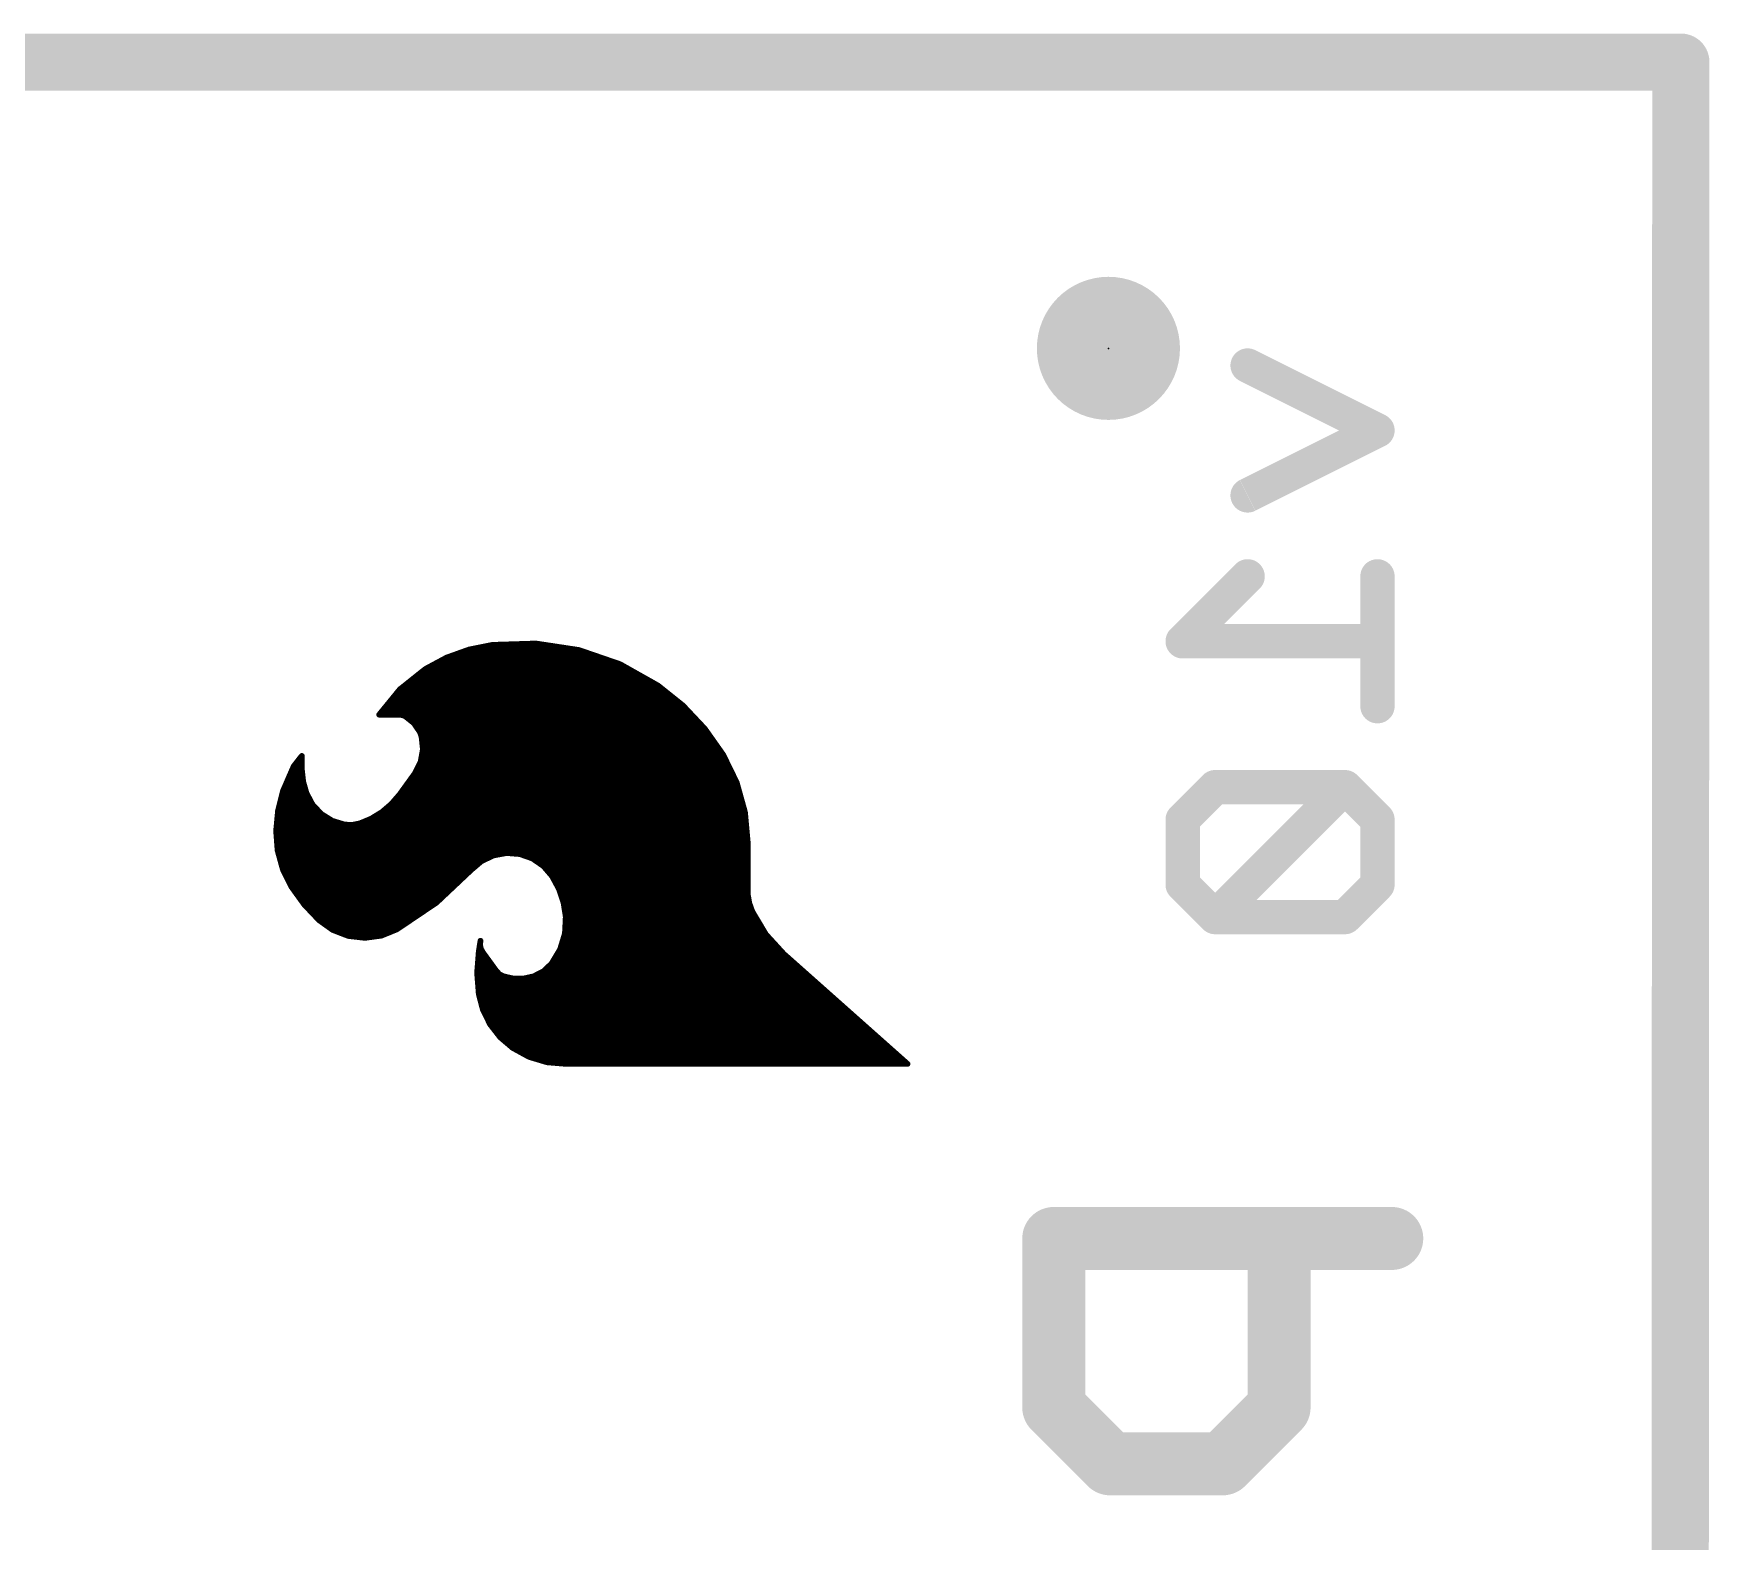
# Model space of a CAD drawing. Extents: x -10.1 to 20.4, y -11.4 to 45.8.
# Drawn here: x 13.01 to 20.45, y 39.16 to 45.85 of the extents above; entities that cross this region are included whole.
import ezdxf

# ---------------------------------------------------------------- set-up
doc = ezdxf.new("R2010")
doc.units = 0
for name, color, linetype in [('1', 12, 'CONTINUOUS'), ('16', 132, 'CONTINUOUS'), ('20', 53, 'CONTINUOUS'), ('21', 41, 'CONTINUOUS'), ('22', 40, 'CONTINUOUS'), ('23', 53, 'CONTINUOUS')]:
    doc.layers.add(name, color=color, linetype=linetype)

# ---------------------------------------------------------------- blocks, each defined once
blk = doc.blocks.new('PIE')
at = {"const_width": 0.5}
blk.add_lwpolyline([(0, -0.25, 1), (0, 0.25, 1), (0, -0.25)], format="xyb", dxfattribs=at)

msp = doc.modelspace()

# ---------------------------------------------------------------- linework, layer by layer
at = {"layer": '1', "const_width": 0.2032}
for points in [[(0, 45.72), (20.32, 45.72)], [(20.32, 45.72), (20.32, 0)]]:
    msp.add_lwpolyline(points, dxfattribs=at)
at = {"layer": '1', "const_width": 0.1016}
for points in [[(20.3708, 45.72, 1), (20.2692, 45.72)], [(20.32, 45.6692, 1), (20.32, 45.7708)]]:
    msp.add_lwpolyline(points, format="xyb", dxfattribs=at)
at = {"layer": '16'}
for points, const_width in [([(0, 45.72), (20.32, 45.72)], 0.2032), ([(20.32, 45.72), (20.32, 0)], 0.2032), ([(18.3976, 44.3738), (18.9738, 44.0857)], 0.1524), ([(18.9738, 44.0857), (18.3976, 43.7976)], 0.1524), ([(18.3976, 43.4383), (18.1095, 43.1502)], 0.1524), ([(18.9738, 43.4383), (18.9738, 42.8621)], 0.1524), ([(18.1095, 43.1502), (18.9738, 43.1502)], 0.1524), ([(18.2535, 42.5028), (18.1095, 42.3587)], 0.1524), ([(18.8297, 42.5028), (18.2535, 42.5028)], 0.1524), ([(18.8297, 42.5028), (18.2535, 41.9265)], 0.1524), ([(18.9738, 42.3587), (18.8297, 42.5028)], 0.1524), ([(18.1095, 42.3587), (18.1095, 42.0706)], 0.1524), ([(18.9738, 42.0706), (18.9738, 42.3587)], 0.1524), ([(18.1095, 42.0706), (18.2535, 41.9265)], 0.1524), ([(18.8297, 41.9265), (18.9738, 42.0706)], 0.1524), ([(18.2535, 41.9265), (18.8297, 41.9265)], 0.1524)]:
    msp.add_lwpolyline(points, dxfattribs=dict(at, const_width=const_width))
for points, const_width in [([(20.3708, 45.72, 1), (20.2692, 45.72)], 0.1016), ([(20.32, 45.6692, 1), (20.32, 45.7708)], 0.1016), ([(18.4146, 44.4079, 1), (18.3805, 44.3397)], 0.0762), ([(18.9908, 44.0516, 1), (18.9568, 44.1198)], 0.0762), ([(18.9568, 44.0516, 1), (18.9908, 44.1198)], 0.0762), ([(18.3805, 43.8317, 1), (18.4146, 43.7635)], 0.0762), ([(18.4245, 43.4113, 1), (18.3706, 43.4652)], 0.0762), ([(19.0119, 43.4383, 1), (18.9357, 43.4383)], 0.0762), ([(18.0825, 43.1771, 1), (18.1364, 43.1232)], 0.0762), ([(18.1095, 43.1883, 1), (18.1095, 43.1121)], 0.0762), ([(18.9738, 43.1121, 1), (18.9738, 43.1883)], 0.0762), ([(18.9357, 42.8621, 1), (19.0119, 42.8621)], 0.0762), ([(18.2535, 42.5409, 1), (18.2535, 42.4647)], 0.0762), ([(18.2805, 42.4758, 1), (18.2266, 42.5297)], 0.0762), ([(18.8567, 42.5297, 1), (18.8028, 42.4758)], 0.0762), ([(18.8567, 42.4758, 1), (18.8028, 42.5297)], 0.0762), ([(18.8297, 42.4647, 1), (18.8297, 42.5409)], 0.0762), ([(18.1476, 42.3587, 1), (18.0714, 42.3587)], 0.0762), ([(18.0825, 42.3856, 1), (18.1364, 42.3318)], 0.0762), ([(19.0119, 42.3587, 1), (18.9357, 42.3587)], 0.0762), ([(18.9469, 42.3318, 1), (19.0007, 42.3856)], 0.0762), ([(18.1364, 42.0975, 1), (18.0825, 42.0437)], 0.0762), ([(18.0714, 42.0706, 1), (18.1476, 42.0706)], 0.0762), ([(18.9357, 42.0706, 1), (19.0119, 42.0706)], 0.0762), ([(19.0007, 42.0437, 1), (18.9469, 42.0975)], 0.0762), ([(18.2535, 41.9646, 1), (18.2535, 41.8884)], 0.0762), ([(18.2266, 41.9535, 1), (18.2805, 41.8996)], 0.0762), ([(18.2266, 41.8996, 1), (18.2805, 41.9535)], 0.0762), ([(18.8028, 41.9535, 1), (18.8567, 41.8996)], 0.0762), ([(18.8297, 41.8884, 1), (18.8297, 41.9646)], 0.0762)]:
    msp.add_lwpolyline(points, format="xyb", dxfattribs=dict(at, const_width=const_width))
at = {"layer": '20', "const_width": 0.254}
for points in [[(20.32, 45.72), (0, 45.72)], [(20.3, 0), (20.32, 45.72)]]:
    msp.add_lwpolyline(points, dxfattribs=at)
at = {"layer": '20', "const_width": 0.127}
for points in [[(20.3835, 45.72, 1), (20.2565, 45.72)], [(20.32, 45.6565, 1), (20.32, 45.7835)]]:
    msp.add_lwpolyline(points, format="xyb", dxfattribs=at)
at = {"layer": '21', "const_width": 0.0254}
for points in [[(15.047, 43.1343), (14.943, 43.1136)], [(15.0213, 43.1292), (15.3134, 43.1292)], [(15.2398, 43.1403), (15.047, 43.1343)], [(15.4305, 43.1115), (15.2398, 43.1403)], [(14.8432, 43.0778), (14.7498, 43.0277)], [(14.7969, 43.053), (15.6004, 43.053)], [(14.943, 43.1136), (14.8432, 43.0778)], [(14.8448, 43.0784), (15.5266, 43.0784)], [(14.9156, 43.1038), (15.4528, 43.1038)], [(15.6129, 43.0487), (15.4305, 43.1115)], [(15.781, 42.954), (15.6129, 43.0487)], [(14.7498, 43.0277), (14.6361, 42.9371)], [(14.6859, 42.9768), (15.7405, 42.9768)], [(14.7178, 43.0022), (15.6954, 43.0022)], [(14.7497, 43.0276), (15.6503, 43.0276)], [(14.6361, 42.9371), (14.544, 42.8245)], [(14.6063, 42.9006), (15.8478, 42.9006)], [(14.627, 42.926), (15.816, 42.926)], [(14.6541, 42.9514), (15.7843, 42.9514)], [(15.8917, 42.8656), (15.781, 42.954)], [(14.544, 42.8245), (14.6329, 42.8245)], [(14.5647, 42.8498), (15.9066, 42.8498)], [(14.5855, 42.8752), (15.8796, 42.8752)], [(14.6329, 42.8245), (14.6474, 42.8225)], [(14.6336, 42.8244), (15.9305, 42.8244)], [(14.6474, 42.8225), (14.6609, 42.8168)], [(15.9889, 42.7624), (15.8917, 42.8656)], [(14.6609, 42.8168), (14.6976, 42.7872)], [(14.6829, 42.799), (15.9544, 42.799)], [(14.6976, 42.7872), (14.7244, 42.7483)], [(14.707, 42.7736), (15.9784, 42.7736)], [(14.7244, 42.7483), (14.732, 42.7279)], [(14.7244, 42.7482), (15.9989, 42.7482)], [(16.0706, 42.6467), (15.9889, 42.7624)], [(14.732, 42.7279), (14.7381, 42.6707)], [(14.7325, 42.7228), (16.0169, 42.7228)], [(14.7353, 42.6974), (16.0348, 42.6974)], [(14.1986, 42.639), (14.1648, 42.5955)], [(14.1848, 42.6212), (14.2011, 42.6212)], [(14.2011, 42.6415), (14.1986, 42.639)], [(14.2011, 42.5806), (14.2011, 42.6416)], [(14.2011, 42.6416), (14.2011, 42.6415)], [(14.7277, 42.6141), (14.7015, 42.5628)], [(14.7381, 42.6707), (14.7277, 42.6141)], [(14.729, 42.6212), (16.083, 42.6212)], [(14.7337, 42.6466), (16.0707, 42.6466)], [(14.738, 42.672), (16.0527, 42.672)], [(16.1306, 42.5237), (16.0706, 42.6467)], [(14.1427, 42.5451), (14.1275, 42.5095)], [(14.1648, 42.5955), (14.1427, 42.5451)], [(14.1427, 42.545), (14.2051, 42.545)], [(14.1538, 42.5704), (14.2022, 42.5704)], [(14.165, 42.5958), (14.2011, 42.5958)], [(14.207, 42.5277), (14.2011, 42.5806)], [(14.2215, 42.4765), (14.207, 42.5277)], [(14.7015, 42.5628), (14.6355, 42.4714)], [(14.6886, 42.545), (16.1202, 42.545)], [(14.7054, 42.5704), (16.1078, 42.5704)], [(14.7184, 42.5958), (16.0954, 42.5958)], [(14.1173, 42.4866), (14.0953, 42.3989)], [(14.1128, 42.4688), (14.2256, 42.4688)], [(14.1275, 42.5095), (14.1173, 42.4866)], [(14.1207, 42.4942), (14.2165, 42.4942)], [(14.1318, 42.5196), (14.2093, 42.5196)], [(14.2485, 42.4257), (14.2215, 42.4765)], [(14.6355, 42.4714), (14.5991, 42.429)], [(14.6333, 42.4688), (16.1459, 42.4688)], [(14.652, 42.4942), (16.1388, 42.4942)], [(14.6703, 42.5196), (16.1317, 42.5196)], [(16.1674, 42.3918), (16.1306, 42.5237)], [(14.0953, 42.3989), (14.0868, 42.3088)], [(14.0948, 42.3926), (14.2794, 42.3926)], [(14.1001, 42.418), (14.2557, 42.418)], [(14.1065, 42.4434), (14.2391, 42.4434)], [(14.2877, 42.3837), (14.2485, 42.4257)], [(14.3366, 42.3534), (14.2877, 42.3837)], [(14.5567, 42.3927), (14.5092, 42.3634)], [(14.5565, 42.3926), (16.1672, 42.3926)], [(14.5991, 42.429), (14.5567, 42.3927)], [(14.5862, 42.418), (16.1601, 42.418)], [(14.6114, 42.4434), (16.153, 42.4434)], [(16.1798, 42.2555), (16.1674, 42.3918)], [(14.0868, 42.3088), (14.0934, 42.2219)], [(14.0875, 42.3164), (16.1743, 42.3164)], [(14.0899, 42.3418), (14.375, 42.3418)], [(14.0923, 42.3672), (14.3143, 42.3672)], [(14.3916, 42.3368), (14.3366, 42.3534)], [(14.425, 42.3354), (14.3916, 42.3368)], [(14.4577, 42.3419), (14.425, 42.3354)], [(14.4572, 42.3418), (16.172, 42.3418)], [(14.5092, 42.3634), (14.4577, 42.3419)], [(14.5154, 42.3672), (16.1696, 42.3672)], [(14.0882, 42.291), (16.1766, 42.291)], [(14.0901, 42.2656), (16.1789, 42.2656)], [(14.092, 42.2402), (16.1798, 42.2402)], [(16.1798, 42.0269), (16.1798, 42.2555)], [(14.0934, 42.2219), (14.1166, 42.1379)], [(14.0954, 42.2148), (16.1798, 42.2148)], [(14.1024, 42.1894), (15.0293, 42.1894)], [(14.1094, 42.164), (14.9857, 42.164)], [(14.953, 42.1361), (14.9979, 42.1744)], [(14.9979, 42.1744), (15.0513, 42.1999)], [(15.0513, 42.1999), (15.1093, 42.2106)], [(15.1093, 42.2106), (15.1682, 42.206)], [(15.1682, 42.206), (15.2239, 42.1864)], [(15.2154, 42.1894), (16.1798, 42.1894)], [(15.2239, 42.1864), (15.2726, 42.153)], [(15.2566, 42.164), (16.1798, 42.164)], [(15.2726, 42.153), (15.3111, 42.1082)], [(14.1164, 42.1386), (14.9559, 42.1386)], [(14.1166, 42.1379), (14.1554, 42.0599)], [(14.1289, 42.1132), (14.9287, 42.1132)], [(14.1415, 42.0878), (14.9017, 42.0878)], [(14.7986, 41.9906), (14.953, 42.1361)], [(15.285, 42.1386), (16.1798, 42.1386)], [(15.3068, 42.1132), (16.1798, 42.1132)], [(15.3111, 42.1082), (15.3415, 42.0518)], [(15.3221, 42.0878), (16.1798, 42.0878)], [(14.1542, 42.0624), (14.8748, 42.0624)], [(14.1554, 42.0599), (14.2114, 41.9822)], [(14.1719, 42.037), (14.8478, 42.037)], [(14.1902, 42.0116), (14.8209, 42.0116)], [(15.3358, 42.0624), (16.1798, 42.0624)], [(15.3415, 42.0518), (15.362, 41.9911)], [(15.3465, 42.037), (16.1798, 42.037)], [(15.3551, 42.0116), (16.1825, 42.0116)], [(16.1866, 41.9879), (16.1798, 42.0269)], [(14.2085, 41.9862), (14.7921, 41.9862)], [(14.2114, 41.9822), (14.2773, 41.9126)], [(14.2317, 41.9608), (14.7544, 41.9608)], [(14.2557, 41.9354), (14.7168, 41.9354)], [(14.6228, 41.872), (14.7986, 41.9906)], [(15.362, 41.9911), (15.3721, 41.9278)], [(15.3628, 41.9862), (16.1873, 41.9862)], [(15.3668, 41.9608), (16.1964, 41.9608)], [(15.3709, 41.9354), (16.2092, 41.9354)], [(16.2001, 41.9507), (16.1866, 41.9879)], [(16.2603, 41.8495), (16.2001, 41.9507)], [(14.2773, 41.9126), (14.3377, 41.8695)], [(14.2809, 41.91), (14.6791, 41.91)], [(14.3165, 41.8846), (14.6415, 41.8846)], [(14.3377, 41.8695), (14.4069, 41.8427)], [(14.3642, 41.8592), (14.5913, 41.8592)], [(14.5541, 41.844), (14.6228, 41.872)], [(15.3721, 41.9278), (15.3684, 41.8538)], [(15.3687, 41.8592), (16.2545, 41.8592)], [(15.37, 41.8846), (16.2394, 41.8846)], [(15.3712, 41.91), (16.2243, 41.91)], [(14.4069, 41.8427), (14.4806, 41.8341)], [(14.4806, 41.8341), (14.5541, 41.844)], [(14.9936, 41.8212), (14.986, 41.7729)], [(14.9876, 41.783), (14.997, 41.783)], [(14.9916, 41.8084), (14.9924, 41.8084)], [(14.9919, 41.8035), (14.9936, 41.8212)], [(14.9954, 41.7861), (14.9919, 41.8035)], [(15.0038, 41.7704), (14.9954, 41.7861)], [(15.3468, 41.783), (15.3086, 41.7196)], [(15.3684, 41.8538), (15.3468, 41.783)], [(15.3468, 41.783), (16.3212, 41.783)], [(15.3546, 41.8084), (16.2979, 41.8084)], [(15.3623, 41.8338), (16.2747, 41.8338)], [(16.3398, 41.7627), (16.2603, 41.8495)], [(14.986, 41.7729), (14.9787, 41.6789)], [(14.9808, 41.7068), (15.05, 41.7068)], [(14.9828, 41.7322), (15.0315, 41.7322)], [(14.9848, 41.7576), (15.0131, 41.7576)], [(15.0647, 41.6865), (15.0038, 41.7704)], [(15.3086, 41.7196), (15.2733, 41.6859)], [(15.2952, 41.7068), (16.4027, 41.7068)], [(15.3162, 41.7322), (16.3741, 41.7322)], [(15.3315, 41.7576), (16.3455, 41.7576)], [(16.8885, 41.2751), (16.3398, 41.7627)], [(14.9787, 41.6789), (14.986, 41.5849)], [(14.9788, 41.6814), (15.0697, 41.6814)], [(14.9804, 41.656), (15.1297, 41.656)], [(15.0781, 41.6727), (15.0647, 41.6865)], [(15.0952, 41.6637), (15.0781, 41.6727)], [(15.1397, 41.6538), (15.0952, 41.6637)], [(15.1853, 41.6538), (15.1397, 41.6538)], [(15.2298, 41.6637), (15.1853, 41.6538)], [(15.1953, 41.656), (16.4599, 41.656)], [(15.2733, 41.6859), (15.2298, 41.6637)], [(15.2644, 41.6814), (16.4313, 41.6814)], [(14.9824, 41.6306), (16.4885, 41.6306)], [(14.9844, 41.6052), (16.517, 41.6052)], [(14.986, 41.5849), (15.0044, 41.515)], [(14.9873, 41.5798), (16.5456, 41.5798)], [(14.994, 41.5544), (16.5742, 41.5544)], [(15.0007, 41.529), (16.6028, 41.529)], [(15.0044, 41.515), (15.0365, 41.4502)], [(15.0101, 41.5036), (16.6314, 41.5036)], [(15.0226, 41.4782), (16.66, 41.4782)], [(15.0352, 41.4528), (16.6885, 41.4528)], [(15.0365, 41.4502), (15.0809, 41.3932)], [(15.0542, 41.4274), (16.7171, 41.4274)], [(15.074, 41.402), (16.7457, 41.402)], [(15.0809, 41.3932), (15.1359, 41.3462)], [(15.1003, 41.3766), (16.7743, 41.3766)], [(15.13, 41.3512), (16.8029, 41.3512)], [(15.1359, 41.3462), (15.2091, 41.3061)], [(15.1731, 41.3258), (16.8315, 41.3258)], [(15.2091, 41.3061), (15.289, 41.2821)], [(15.228, 41.3004), (16.86, 41.3004)], [(15.289, 41.2821), (15.3721, 41.2751)], [(15.3721, 41.2751), (16.8885, 41.2751)]]:
    msp.add_lwpolyline(points, dxfattribs=at)
at = {"layer": '21', "const_width": 0.0127}
for points in [[(15.0213, 43.1356, 1), (15.0213, 43.1229)], [(15.0468, 43.1406, 1), (15.0472, 43.128)], [(15.0482, 43.1281, 1), (15.0458, 43.1405)], [(15.2408, 43.1466, 1), (15.2389, 43.1341)], [(15.24, 43.134, 1), (15.2396, 43.1467)], [(15.3134, 43.1229, 1), (15.3134, 43.1356)], [(14.7969, 43.0594, 1), (14.7969, 43.0467)], [(14.8411, 43.0838, 1), (14.8454, 43.0719)], [(14.8448, 43.0847, 1), (14.8448, 43.0721)], [(14.8462, 43.0722, 1), (14.8402, 43.0834)], [(14.9156, 43.1101, 1), (14.9156, 43.0975)], [(14.9418, 43.1199, 1), (14.9443, 43.1074)], [(14.9452, 43.1077, 1), (14.9409, 43.1196)], [(15.4326, 43.1175, 1), (15.4285, 43.1055)], [(15.4296, 43.1052, 1), (15.4315, 43.1178)], [(15.4528, 43.0975, 1), (15.4528, 43.1101)], [(15.5266, 43.0721, 1), (15.5266, 43.0847)], [(15.6004, 43.0467, 1), (15.6004, 43.0594)], [(15.616, 43.0542, 1), (15.6098, 43.0431)], [(15.6109, 43.0427, 1), (15.615, 43.0547)], [(14.6859, 42.9832, 1), (14.6859, 42.9705)], [(14.7178, 43.0085, 1), (14.7178, 42.9959)], [(14.7497, 43.0339, 1), (14.7497, 43.0213)], [(14.7468, 43.0333, 1), (14.7528, 43.0221)], [(14.7538, 43.0227, 1), (14.7458, 43.0327)], [(15.6503, 43.0213, 1), (15.6503, 43.0339)], [(15.6954, 42.9959, 1), (15.6954, 43.0085)], [(15.7405, 42.9705, 1), (15.7405, 42.9832)], [(14.6063, 42.907, 1), (14.6063, 42.8943)], [(14.627, 42.9323, 1), (14.627, 42.9197)], [(14.6321, 42.942, 1), (14.64, 42.9321)], [(14.641, 42.933, 1), (14.6312, 42.9411)], [(14.6541, 42.9577, 1), (14.6541, 42.9451)], [(15.785, 42.959, 1), (15.777, 42.949)], [(15.7779, 42.9485, 1), (15.7841, 42.9595)], [(15.7843, 42.9451, 1), (15.7843, 42.9577)], [(15.816, 42.9197, 1), (15.816, 42.9323)], [(15.8478, 42.8943, 1), (15.8478, 42.907)], [(14.544, 42.8308, 1), (14.544, 42.8182)], [(14.5391, 42.8285, 1), (14.5489, 42.8205)], [(14.5647, 42.8561, 1), (14.5647, 42.8435)], [(14.5855, 42.8815, 1), (14.5855, 42.8689)], [(14.6338, 42.8308, 1), (14.632, 42.8182)], [(14.6336, 42.8308, 1), (14.6336, 42.8181)], [(14.6329, 42.8182, 1), (14.6329, 42.8308)], [(14.6499, 42.8284, 1), (14.6449, 42.8167)], [(14.6466, 42.8162, 1), (14.6483, 42.8288)], [(15.8796, 42.8689, 1), (15.8796, 42.8815)], [(15.8963, 42.8699, 1), (15.8871, 42.8612)], [(15.8877, 42.8606, 1), (15.8957, 42.8705)], [(15.9066, 42.8435, 1), (15.9066, 42.8561)], [(15.9305, 42.8181, 1), (15.9305, 42.8308)], [(14.6649, 42.8217, 1), (14.6569, 42.8119)], [(14.6584, 42.811, 1), (14.6634, 42.8226)], [(14.6829, 42.8053, 1), (14.6829, 42.7927)], [(14.7029, 42.7908, 1), (14.6924, 42.7836)], [(14.6936, 42.7822, 1), (14.7016, 42.7921)], [(14.707, 42.7799, 1), (14.707, 42.7673)], [(14.7304, 42.7505, 1), (14.7184, 42.7461)], [(14.7244, 42.7546, 1), (14.7244, 42.7419)], [(15.9544, 42.7927, 1), (15.9544, 42.8053)], [(15.9784, 42.7673, 1), (15.9784, 42.7799)], [(15.9941, 42.7661, 1), (15.9837, 42.7588)], [(15.9843, 42.7581, 1), (15.9935, 42.7668)], [(15.9989, 42.7419, 1), (15.9989, 42.7546)], [(14.7192, 42.7447, 1), (14.7296, 42.7519)], [(14.7383, 42.7286, 1), (14.7257, 42.7272)], [(14.726, 42.7257, 1), (14.738, 42.7301)], [(14.7325, 42.7291, 1), (14.7325, 42.7165)], [(14.7353, 42.7037, 1), (14.7353, 42.6911)], [(16.0169, 42.7165, 1), (16.0169, 42.7291)], [(16.0348, 42.6911, 1), (16.0348, 42.7037)], [(14.1848, 42.6275, 1), (14.1848, 42.6149)], [(14.1941, 42.6435, 1), (14.2031, 42.6345)], [(14.2036, 42.6351, 1), (14.1936, 42.6429)], [(14.2074, 42.6416, 1), (14.1948, 42.6416)], [(14.2074, 42.6416, 1), (14.1948, 42.6416)], [(14.1948, 42.6415, 1), (14.2074, 42.6415)], [(14.2056, 42.637, 1), (14.1966, 42.646)], [(14.2011, 42.6149, 1), (14.2011, 42.6275)], [(14.7214, 42.6152, 1), (14.7339, 42.6129)], [(14.7333, 42.6112, 1), (14.722, 42.617)], [(14.729, 42.6275, 1), (14.729, 42.6149)], [(14.7337, 42.6529, 1), (14.7337, 42.6403)], [(14.738, 42.6784, 1), (14.738, 42.6657)], [(14.7318, 42.67, 1), (14.7445, 42.6713)], [(14.7444, 42.6695, 1), (14.7319, 42.6718)], [(16.0527, 42.6657, 1), (16.0527, 42.6784)], [(16.0763, 42.6495, 1), (16.0649, 42.6439)], [(16.0654, 42.643, 1), (16.0758, 42.6504)], [(16.0707, 42.6403, 1), (16.0707, 42.6529)], [(16.083, 42.6149, 1), (16.083, 42.6275)], [(14.1369, 42.5476, 1), (14.1485, 42.5426)], [(14.1427, 42.5513, 1), (14.1427, 42.5387)], [(14.1485, 42.5426, 1), (14.1369, 42.5476)], [(14.1538, 42.5767, 1), (14.1538, 42.5641)], [(14.1598, 42.5994, 1), (14.1698, 42.5916)], [(14.165, 42.6022, 1), (14.165, 42.5895)], [(14.1706, 42.593, 1), (14.159, 42.5981)], [(14.2074, 42.5813, 1), (14.1948, 42.5799)], [(14.1948, 42.5806, 1), (14.2074, 42.5806)], [(14.2131, 42.5294, 1), (14.2009, 42.526)], [(14.2011, 42.5895, 1), (14.2011, 42.6022)], [(14.2022, 42.5641, 1), (14.2022, 42.5767)], [(14.2051, 42.5387, 1), (14.2051, 42.5513)], [(14.6886, 42.5513, 1), (14.6886, 42.5387)], [(14.6958, 42.5657, 1), (14.7072, 42.5599)], [(14.7066, 42.5591, 1), (14.6964, 42.5665)], [(14.7054, 42.5767, 1), (14.7054, 42.5641)], [(14.7184, 42.6022, 1), (14.7184, 42.5895)], [(16.0954, 42.5895, 1), (16.0954, 42.6022)], [(16.1078, 42.5641, 1), (16.1078, 42.5767)], [(16.1202, 42.5387, 1), (16.1202, 42.5513)], [(14.1128, 42.4751, 1), (14.1128, 42.4625)], [(14.1115, 42.4892, 1), (14.1231, 42.484)], [(14.1235, 42.4851, 1), (14.1111, 42.4881)], [(14.1207, 42.5005, 1), (14.1207, 42.4879)], [(14.1217, 42.512, 1), (14.1333, 42.507)], [(14.1333, 42.5069, 1), (14.1217, 42.5121)], [(14.1318, 42.526, 1), (14.1318, 42.5133)], [(14.2007, 42.527, 1), (14.2133, 42.5284)], [(14.2093, 42.5133, 1), (14.2093, 42.526)], [(14.2271, 42.4795, 1), (14.2159, 42.4735)], [(14.2154, 42.4748, 1), (14.2276, 42.4782)], [(14.2165, 42.4879, 1), (14.2165, 42.5005)], [(14.2256, 42.4625, 1), (14.2256, 42.4751)], [(14.6333, 42.4751, 1), (14.6333, 42.4625)], [(14.6304, 42.4751, 1), (14.6406, 42.4677)], [(14.6403, 42.4673, 1), (14.6307, 42.4755)], [(14.652, 42.5005, 1), (14.652, 42.4879)], [(14.6703, 42.526, 1), (14.6703, 42.5133)], [(16.1367, 42.5254, 1), (16.1245, 42.522)], [(16.1249, 42.5209, 1), (16.1363, 42.5264)], [(16.1317, 42.5133, 1), (16.1317, 42.526)], [(16.1388, 42.4879, 1), (16.1388, 42.5005)], [(16.1459, 42.4625, 1), (16.1459, 42.4751)], [(14.0948, 42.3989, 1), (14.0948, 42.3863)], [(14.1017, 42.3982, 1), (14.089, 42.3995)], [(14.0892, 42.4004, 1), (14.1015, 42.3973)], [(14.1001, 42.4243, 1), (14.1001, 42.4117)], [(14.1065, 42.4498, 1), (14.1065, 42.4371)], [(14.2391, 42.4371, 1), (14.2391, 42.4498)], [(14.2531, 42.4301, 1), (14.2438, 42.4214)], [(14.2429, 42.4228, 1), (14.2541, 42.4287)], [(14.2557, 42.4117, 1), (14.2557, 42.4243)], [(14.2794, 42.3863, 1), (14.2794, 42.3989)], [(14.2911, 42.3891, 1), (14.2844, 42.3783)], [(14.2831, 42.3794, 1), (14.2924, 42.3881)], [(14.5565, 42.3989, 1), (14.5565, 42.3863)], [(14.5526, 42.3975, 1), (14.5608, 42.3879)], [(14.56, 42.3873, 1), (14.5534, 42.3981)], [(14.5862, 42.4243, 1), (14.5862, 42.4117)], [(14.5943, 42.4332, 1), (14.6039, 42.4249)], [(14.6032, 42.4242, 1), (14.595, 42.4339)], [(14.6114, 42.4498, 1), (14.6114, 42.4371)], [(16.153, 42.4371, 1), (16.153, 42.4498)], [(16.1601, 42.4117, 1), (16.1601, 42.4243)], [(16.1737, 42.3924, 1), (16.1611, 42.3912)], [(16.1613, 42.3901, 1), (16.1735, 42.3935)], [(16.1672, 42.3863, 1), (16.1672, 42.3989)], [(14.0931, 42.3093, 1), (14.0805, 42.3083)], [(14.0805, 42.3094, 1), (14.0931, 42.3082)], [(14.0875, 42.3227, 1), (14.0875, 42.3101)], [(14.0899, 42.3481, 1), (14.0899, 42.3355)], [(14.0923, 42.3736, 1), (14.0923, 42.3609)], [(14.3143, 42.3609, 1), (14.3143, 42.3736)], [(14.3384, 42.3595, 1), (14.3347, 42.3473)], [(14.3332, 42.348, 1), (14.3399, 42.3588)], [(14.375, 42.3355, 1), (14.375, 42.3481)], [(14.3919, 42.3431, 1), (14.3913, 42.3305)], [(14.3898, 42.3307, 1), (14.3934, 42.3429)], [(14.4237, 42.3416, 1), (14.4262, 42.3292)], [(14.4247, 42.329, 1), (14.4252, 42.3417)], [(14.4572, 42.3481, 1), (14.4572, 42.3355)], [(14.4553, 42.3478, 1), (14.4601, 42.336)], [(14.4589, 42.3357, 1), (14.4565, 42.3481)], [(14.5059, 42.3688, 1), (14.5125, 42.358)], [(14.5117, 42.3575, 1), (14.5068, 42.3692)], [(14.5154, 42.3736, 1), (14.5154, 42.3609)], [(16.1696, 42.3609, 1), (16.1696, 42.3736)], [(16.172, 42.3355, 1), (16.172, 42.3481)], [(16.1743, 42.3101, 1), (16.1743, 42.3227)], [(14.0882, 42.2974, 1), (14.0882, 42.2847)], [(14.0901, 42.2719, 1), (14.0901, 42.2593)], [(14.092, 42.2465, 1), (14.092, 42.2339)], [(16.1862, 42.2555, 1), (16.1734, 42.2555)], [(16.1735, 42.2549, 1), (16.1861, 42.2561)], [(16.1766, 42.2847, 1), (16.1766, 42.2974)], [(16.1789, 42.2593, 1), (16.1789, 42.2719)], [(16.1798, 42.2339, 1), (16.1798, 42.2465)], [(14.0995, 42.2236, 1), (14.0873, 42.2202)], [(14.0871, 42.2214, 1), (14.0998, 42.2224)], [(14.0954, 42.2212, 1), (14.0954, 42.2085)], [(14.1024, 42.1957, 1), (14.1024, 42.1831)], [(14.1094, 42.1703, 1), (14.1094, 42.1577)], [(14.9857, 42.1577, 1), (14.9857, 42.1703)], [(14.9952, 42.1802, 1), (15.0007, 42.1687)], [(15.0021, 42.1696, 1), (14.9938, 42.1793)], [(15.0293, 42.1831, 1), (15.0293, 42.1957)], [(15.0501, 42.2061, 1), (15.0524, 42.1936)], [(15.054, 42.1941, 1), (15.0485, 42.2056)], [(15.1098, 42.217, 1), (15.1088, 42.2043)], [(15.1105, 42.2044, 1), (15.1082, 42.2169)], [(15.1703, 42.212, 1), (15.1661, 42.2001)], [(15.1677, 42.1997, 1), (15.1687, 42.2124)], [(15.2154, 42.1957, 1), (15.2154, 42.1831)], [(15.2275, 42.1916, 1), (15.2203, 42.1812)], [(15.2218, 42.1804, 1), (15.226, 42.1924)], [(15.2566, 42.1703, 1), (15.2566, 42.1577)], [(15.2775, 42.1572, 1), (15.2678, 42.1489)], [(16.1798, 42.2085, 1), (16.1798, 42.2212)], [(16.1798, 42.1831, 1), (16.1798, 42.1957)], [(16.1798, 42.1577, 1), (16.1798, 42.1703)], [(14.1164, 42.145, 1), (14.1164, 42.1323)], [(14.1223, 42.1407, 1), (14.1109, 42.1351)], [(14.1105, 42.1362, 1), (14.1227, 42.1396)], [(14.1289, 42.1195, 1), (14.1289, 42.1069)], [(14.1415, 42.0941, 1), (14.1415, 42.0815)], [(14.9017, 42.0815, 1), (14.9017, 42.0941)], [(14.9287, 42.1069, 1), (14.9287, 42.1195)], [(14.9489, 42.1409, 1), (14.9571, 42.1313)], [(14.9574, 42.1315, 1), (14.9486, 42.1407)], [(14.9559, 42.1323, 1), (14.9559, 42.145)], [(15.2691, 42.1478, 1), (15.2762, 42.1583)], [(15.285, 42.145, 1), (15.285, 42.1323)], [(15.3068, 42.1195, 1), (15.3068, 42.1069)], [(15.3167, 42.1112, 1), (15.3055, 42.1052)], [(15.3063, 42.1041, 1), (15.3159, 42.1123)], [(15.3221, 42.0941, 1), (15.3221, 42.0815)], [(16.1798, 42.1323, 1), (16.1798, 42.145)], [(16.1798, 42.1069, 1), (16.1798, 42.1195)], [(16.1798, 42.0815, 1), (16.1798, 42.0941)], [(14.1542, 42.0688, 1), (14.1542, 42.0561)], [(14.1606, 42.0636, 1), (14.1502, 42.0562)], [(14.1497, 42.0571, 1), (14.1611, 42.0627)], [(14.1719, 42.0433, 1), (14.1719, 42.0307)], [(14.1902, 42.0179, 1), (14.1902, 42.0053)], [(14.8209, 42.0053, 1), (14.8209, 42.0179)], [(14.8478, 42.0307, 1), (14.8478, 42.0433)], [(14.8748, 42.0561, 1), (14.8748, 42.0688)], [(15.3358, 42.0688, 1), (15.3358, 42.0561)], [(15.3475, 42.0538, 1), (15.3355, 42.0498)], [(15.3359, 42.0488, 1), (15.3471, 42.0548)], [(15.3465, 42.0433, 1), (15.3465, 42.0307)], [(15.3551, 42.0179, 1), (15.3551, 42.0053)], [(16.1734, 42.0269, 1), (16.1862, 42.0269)], [(16.1861, 42.028, 1), (16.1735, 42.0258)], [(16.1798, 42.0561, 1), (16.1798, 42.0688)], [(16.1798, 42.0307, 1), (16.1798, 42.0433)], [(16.1825, 42.0053, 1), (16.1825, 42.0179)], [(14.2085, 41.9926, 1), (14.2085, 41.9799)], [(14.2161, 41.9866, 1), (14.2068, 41.9778)], [(14.2063, 41.9785, 1), (14.2166, 41.9859)], [(14.2317, 41.9671, 1), (14.2317, 41.9545)], [(14.2557, 41.9417, 1), (14.2557, 41.9291)], [(14.7168, 41.9291, 1), (14.7168, 41.9417)], [(14.7544, 41.9545, 1), (14.7544, 41.9671)], [(14.7921, 41.9799, 1), (14.7921, 41.9926)], [(14.7943, 41.9952, 1), (14.803, 41.986)], [(14.8022, 41.9854, 1), (14.7951, 41.9959)], [(15.3683, 41.9921, 1), (15.3558, 41.9901)], [(15.356, 41.9891, 1), (15.368, 41.9931)], [(15.3628, 41.9926, 1), (15.3628, 41.9799)], [(15.3668, 41.9671, 1), (15.3668, 41.9545)], [(15.3709, 41.9417, 1), (15.3709, 41.9291)], [(16.1926, 41.9901, 1), (16.1807, 41.9858)], [(16.1804, 41.9868, 1), (16.1929, 41.989)], [(16.1873, 41.9799, 1), (16.1873, 41.9926)], [(16.2056, 41.9539, 1), (16.1946, 41.9475)], [(16.1941, 41.9485, 1), (16.2061, 41.9529)], [(16.1964, 41.9545, 1), (16.1964, 41.9671)], [(16.2092, 41.9291, 1), (16.2092, 41.9417)], [(14.281, 41.9178, 1), (14.2736, 41.9074)], [(14.2727, 41.9082, 1), (14.2819, 41.917)], [(14.2809, 41.9164, 1), (14.2809, 41.9037)], [(14.3165, 41.8909, 1), (14.3165, 41.8783)], [(14.34, 41.8754, 1), (14.3354, 41.8635)], [(14.334, 41.8643, 1), (14.3414, 41.8746)], [(14.3642, 41.8655, 1), (14.3642, 41.8529)], [(14.5913, 41.8529, 1), (14.5913, 41.8655)], [(14.6192, 41.8773, 1), (14.6264, 41.8667)], [(14.6252, 41.8661, 1), (14.6204, 41.8779)], [(14.6415, 41.8783, 1), (14.6415, 41.8909)], [(14.6791, 41.9037, 1), (14.6791, 41.9164)], [(15.3687, 41.8655, 1), (15.3687, 41.8529)], [(15.37, 41.8909, 1), (15.37, 41.8783)], [(15.3712, 41.9164, 1), (15.3712, 41.9037)], [(15.3784, 41.9275, 1), (15.3658, 41.9281)], [(15.3658, 41.9268, 1), (15.3784, 41.9288)], [(16.2243, 41.9037, 1), (16.2243, 41.9164)], [(16.2394, 41.8783, 1), (16.2394, 41.8909)], [(16.2545, 41.8529, 1), (16.2545, 41.8655)], [(14.4076, 41.849, 1), (14.4061, 41.8364)], [(14.4046, 41.8368, 1), (14.4092, 41.8487)], [(14.4797, 41.8404, 1), (14.4814, 41.8278)], [(14.4798, 41.8278, 1), (14.4813, 41.8404)], [(14.5517, 41.8499, 1), (14.5565, 41.8382)], [(14.5549, 41.8377, 1), (14.5532, 41.8503)], [(14.9876, 41.7893, 1), (14.9876, 41.7767)], [(14.9916, 41.8147, 1), (14.9916, 41.8021)], [(14.9981, 41.8048, 1), (14.9857, 41.8022)], [(14.9856, 41.8041, 1), (14.9982, 41.8029)], [(14.9999, 41.8202, 1), (14.9873, 41.8222)], [(14.9999, 41.8206, 1), (14.9873, 41.8218)], [(15.001, 41.7891, 1), (14.9898, 41.7831)], [(14.9924, 41.8021, 1), (14.9924, 41.8147)], [(14.997, 41.7767, 1), (14.997, 41.7893)], [(15.3468, 41.7893, 1), (15.3468, 41.7767)], [(15.3523, 41.7797, 1), (15.3414, 41.7863)], [(15.3546, 41.8147, 1), (15.3546, 41.8021)], [(15.3623, 41.8402, 1), (15.3623, 41.8275)], [(15.3621, 41.8542, 1), (15.3748, 41.8535)], [(15.3745, 41.852, 1), (15.3624, 41.8557)], [(16.2649, 41.8538, 1), (16.2556, 41.8452)], [(16.2548, 41.8463, 1), (16.2657, 41.8527)], [(16.2747, 41.8275, 1), (16.2747, 41.8402)], [(16.2979, 41.8021, 1), (16.2979, 41.8147)], [(16.3212, 41.7767, 1), (16.3212, 41.7893)], [(14.9808, 41.7131, 1), (14.9808, 41.7005)], [(14.9828, 41.7385, 1), (14.9828, 41.7259)], [(14.9848, 41.764, 1), (14.9848, 41.7513)], [(14.9923, 41.7724, 1), (14.9797, 41.7734)], [(14.9797, 41.7739, 1), (14.9923, 41.7719)], [(14.9892, 41.7848, 1), (15.0016, 41.7873)], [(15.0089, 41.7741, 1), (14.9987, 41.7667)], [(14.9982, 41.7674, 1), (15.0094, 41.7734)], [(15.0131, 41.7513, 1), (15.0131, 41.764)], [(15.0315, 41.7259, 1), (15.0315, 41.7385)], [(15.05, 41.7005, 1), (15.05, 41.7131)], [(15.2952, 41.7131, 1), (15.2952, 41.7005)], [(15.3032, 41.7229, 1), (15.314, 41.7163)], [(15.313, 41.715, 1), (15.3042, 41.7242)], [(15.3162, 41.7385, 1), (15.3162, 41.7259)], [(15.3315, 41.764, 1), (15.3315, 41.7513)], [(15.3407, 41.7849, 1), (15.3529, 41.7812)], [(16.344, 41.7674, 1), (16.3356, 41.758)], [(16.3351, 41.7584, 1), (16.3445, 41.767)], [(16.3455, 41.7513, 1), (16.3455, 41.764)], [(16.3741, 41.7259, 1), (16.3741, 41.7385)], [(16.4027, 41.7005, 1), (16.4027, 41.7131)], [(14.985, 41.6794, 1), (14.9723, 41.6784)], [(14.9723, 41.6794, 1), (14.985, 41.6784)], [(14.9788, 41.6878, 1), (14.9788, 41.6751)], [(14.9804, 41.6623, 1), (14.9804, 41.6497)], [(15.0692, 41.6909, 1), (15.0602, 41.6821)], [(15.0596, 41.6828, 1), (15.0698, 41.6902)], [(15.0697, 41.6751, 1), (15.0697, 41.6878)], [(15.0811, 41.6783, 1), (15.0752, 41.6671)], [(15.0736, 41.6683, 1), (15.0827, 41.6771)], [(15.0966, 41.6699, 1), (15.0938, 41.6575)], [(15.0922, 41.6581, 1), (15.0982, 41.6693)], [(15.1297, 41.6497, 1), (15.1297, 41.6623)], [(15.1397, 41.6601, 1), (15.1397, 41.6474)], [(15.1383, 41.6476, 1), (15.1411, 41.66)], [(15.1839, 41.66, 1), (15.1867, 41.6476)], [(15.1853, 41.6474, 1), (15.1853, 41.6601)], [(15.1953, 41.6623, 1), (15.1953, 41.6497)], [(15.2269, 41.6694, 1), (15.2327, 41.658)], [(15.2312, 41.6575, 1), (15.2284, 41.6699)], [(15.2644, 41.6878, 1), (15.2644, 41.6751)], [(15.2689, 41.6905, 1), (15.2776, 41.6813)], [(15.2761, 41.6803, 1), (15.2704, 41.6916)], [(16.4313, 41.6751, 1), (16.4313, 41.6878)], [(16.4599, 41.6497, 1), (16.4599, 41.6623)], [(14.9824, 41.6369, 1), (14.9824, 41.6243)], [(14.9844, 41.6116, 1), (14.9844, 41.5989)], [(14.9921, 41.5865, 1), (14.9799, 41.5833)], [(14.9797, 41.5844, 1), (14.9923, 41.5854)], [(14.9873, 41.5861, 1), (14.9873, 41.5735)], [(16.4885, 41.6243, 1), (16.4885, 41.6369)], [(16.517, 41.5989, 1), (16.517, 41.6116)], [(16.5456, 41.5735, 1), (16.5456, 41.5861)], [(14.994, 41.5607, 1), (14.994, 41.5481)], [(15.0007, 41.5354, 1), (15.0007, 41.5227)], [(15.0101, 41.5178, 1), (14.9987, 41.5122)], [(14.9983, 41.5134, 1), (15.0106, 41.5166)], [(15.0101, 41.5099, 1), (15.0101, 41.4973)], [(16.5742, 41.5481, 1), (16.5742, 41.5607)], [(16.6028, 41.5227, 1), (16.6028, 41.5354)], [(16.6314, 41.4973, 1), (16.6314, 41.5099)], [(15.0226, 41.4845, 1), (15.0226, 41.4719)], [(15.0352, 41.4592, 1), (15.0352, 41.4465)], [(15.0415, 41.4541, 1), (15.0315, 41.4463)], [(15.0308, 41.4474, 1), (15.0422, 41.453)], [(15.0542, 41.4337, 1), (15.0542, 41.4211)], [(16.66, 41.4719, 1), (16.66, 41.4845)], [(16.6885, 41.4465, 1), (16.6885, 41.4592)], [(16.7171, 41.4211, 1), (16.7171, 41.4337)], [(15.074, 41.4083, 1), (15.074, 41.3957)], [(15.085, 41.398, 1), (15.0768, 41.3883)], [(15.0759, 41.3893, 1), (15.0859, 41.3971)], [(15.1003, 41.383, 1), (15.1003, 41.3703)], [(15.13, 41.3575, 1), (15.13, 41.3449)], [(15.139, 41.3518, 1), (15.1328, 41.3406)], [(15.1318, 41.3414, 1), (15.14, 41.351)], [(16.7457, 41.3957, 1), (16.7457, 41.4083)], [(16.7743, 41.3703, 1), (16.7743, 41.383)], [(16.8029, 41.3449, 1), (16.8029, 41.3575)], [(15.1731, 41.3321, 1), (15.1731, 41.3195)], [(15.2109, 41.3122, 1), (15.2072, 41.3)], [(15.206, 41.3005, 1), (15.2121, 41.3117)], [(15.228, 41.3068, 1), (15.228, 41.2941)], [(15.2895, 41.2884, 1), (15.2884, 41.2757)], [(15.2871, 41.276, 1), (15.2908, 41.2881)], [(15.3721, 41.2814, 1), (15.3721, 41.2688)], [(15.3716, 41.2688, 1), (15.3726, 41.2814)], [(16.8315, 41.3195, 1), (16.8315, 41.3321)], [(16.86, 41.2941, 1), (16.86, 41.3068)], [(16.8843, 41.2704, 1), (16.8927, 41.2798)], [(16.8885, 41.2688, 1), (16.8885, 41.2814)]]:
    msp.add_lwpolyline(points, format="xyb", dxfattribs=at)
at = {"layer": '22', "const_width": 0.1397}
for points in [[(17.5374, 40.5702, 1), (17.5374, 40.4305)], [(17.6073, 40.5003, 1), (17.4676, 40.5003)], [(18.6072, 40.5003, 1), (18.4675, 40.5003)], [(19.0373, 40.4305, 1), (19.0373, 40.5702)], [(17.5868, 39.7998, 1), (17.488, 39.701)], [(18.5867, 39.701, 1), (18.4879, 39.7998)], [(17.4676, 39.7504, 1), (17.6073, 39.7504)], [(18.4675, 39.7504, 1), (18.6072, 39.7504)], [(17.7874, 39.5702, 1), (17.7874, 39.4305)], [(18.2874, 39.4305, 1), (18.2874, 39.5702)], [(17.738, 39.451, 1), (17.8368, 39.5498)], [(18.238, 39.5498, 1), (18.3368, 39.451)]]:
    msp.add_lwpolyline(points, format="xyb", dxfattribs=at)
at = {"layer": '22', "const_width": 0.2794}
for points in [[(19.0373, 40.5003), (17.5374, 40.5003)], [(17.5374, 40.5003), (17.5374, 39.7504)], [(18.5373, 39.7504), (18.5373, 40.5003)], [(17.5374, 39.7504), (17.7874, 39.5004)], [(18.2874, 39.5004), (18.5373, 39.7504)], [(17.7874, 39.5004), (18.2874, 39.5004)]]:
    msp.add_lwpolyline(points, dxfattribs=at)
at = {"layer": '23'}
for p in [(17.78, 44.45), (16.891, 41.275)]:
    msp.add_point(p, dxfattribs=at)

# ---------------------------------------------------------------- block references
at = {"layer": '1', "xscale": 0.635, "yscale": 0.635}
msp.add_blockref('PIE', (17.78, 44.45), dxfattribs=at)

doc.saveas('drawing.dxf')
